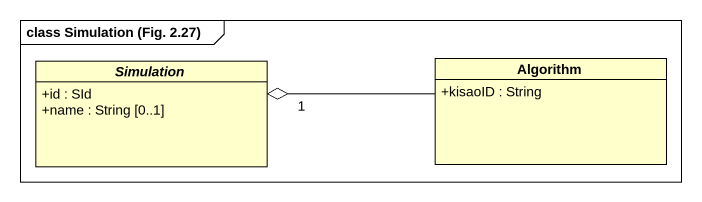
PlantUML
@startuml
mainframe class Simulation (Fig. 2.27)
hide circle
hide empty members
skinparam classAttributeIconSize 0
abstract class Simulation {
  +id : SId
  +name : String [0..1]
}
class Algorithm {
  +kisaoID : String
}
Simulation "1" o-right- Algorithm
@enduml
